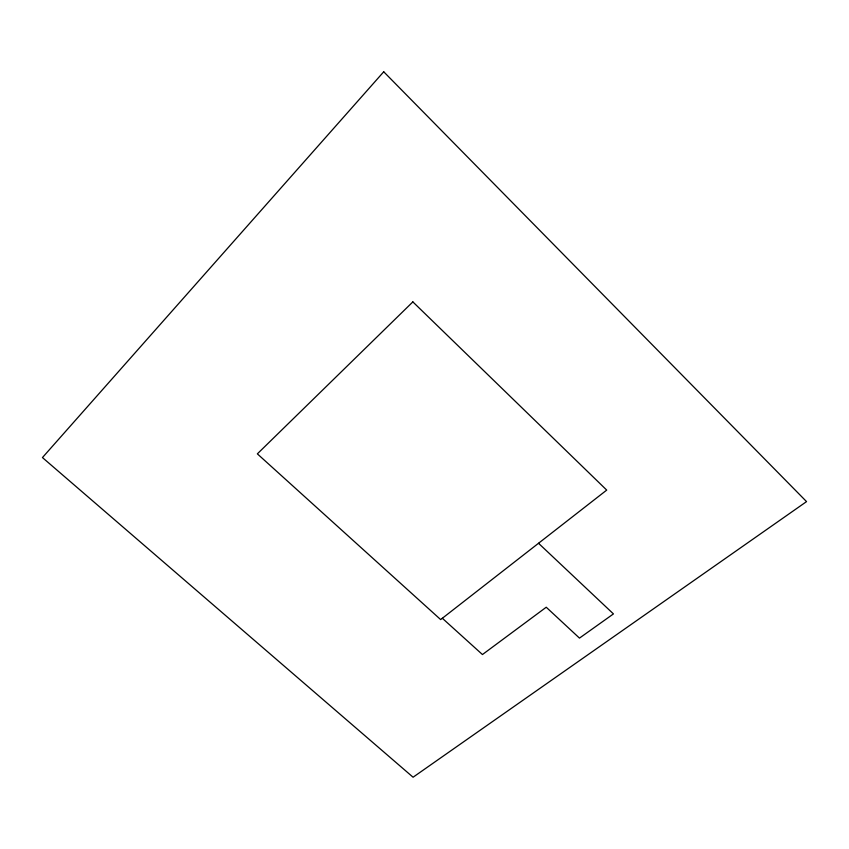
<?xml version="1.0" encoding="UTF-8"?>
<svg xmlns="http://www.w3.org/2000/svg" width="849" height="849" viewBox="0 0 849 849"><rect width="100%" height="100%" fill="white"/><g stroke="black" fill="none" stroke-linecap="round" stroke-linejoin="round"><path stroke-width="1.27" d="M442.34 618.263L482.444 654.547L546.236 607.226L579.474 638.108L613.445 613.912L538.521 543.275M383.727 71.783L42.45 457.569L413.081 777.217L806.55 501.61L383.727 71.783M412.858 301.883L257.353 453.854L440.652 619.579L606.717 490.096L412.858 301.883"/></g></svg>
